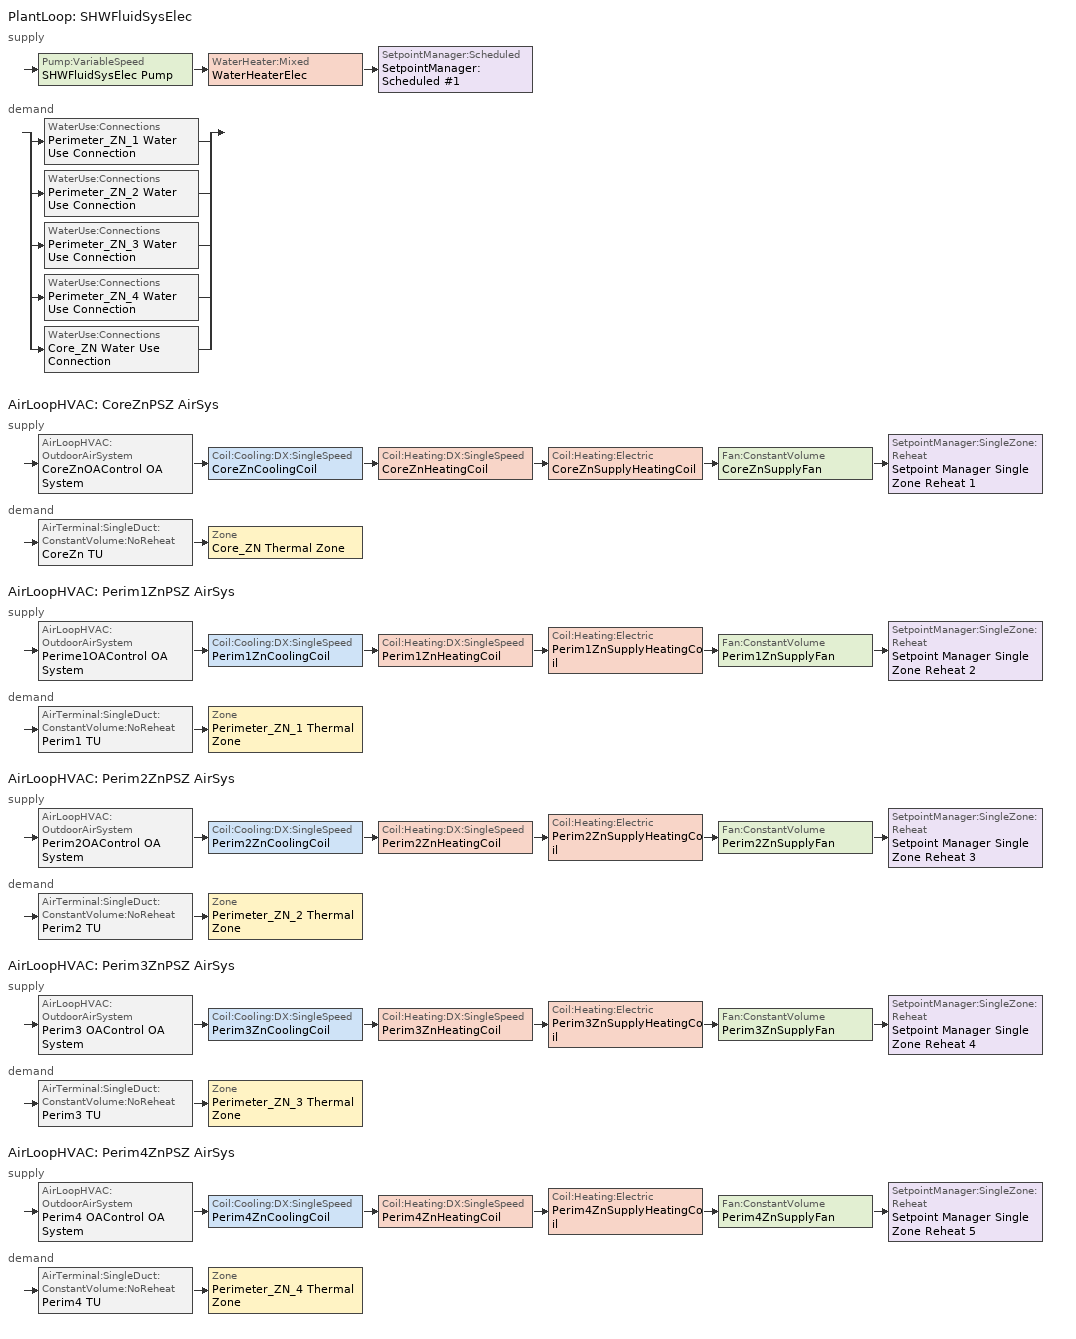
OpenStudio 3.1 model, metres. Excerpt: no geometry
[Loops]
PlantLoop 'SHWFluidSysElec'
 supply: Pump:VariableSpeed 'SHWFluidSysElec Pump' > WaterHeater:Mixed 'WaterHeaterElec' > SetpointManager:Scheduled 'SetpointManager:Scheduled #1'
 demand: split
  | WaterUse:Connections 'Perimeter_ZN_1 Water Use Connection'
  | WaterUse:Connections 'Perimeter_ZN_2 Water Use Connection'
  | WaterUse:Connections 'Perimeter_ZN_3 Water Use Connection'
  | WaterUse:Connections 'Perimeter_ZN_4 Water Use Connection'
  | WaterUse:Connections 'Core_ZN Water Use Connection'
AirLoopHVAC 'CoreZnPSZ AirSys'
 supply: AirLoopHVAC:OutdoorAirSystem 'CoreZnOAControl OA System' > Coil:Cooling:DX:SingleSpeed 'CoreZnCoolingCoil' > Coil:Heating:DX:SingleSpeed 'CoreZnHeatingCoil' > Coil:Heating:Electric 'CoreZnSupplyHeatingCoil' > Fan:ConstantVolume 'CoreZnSupplyFan' > SetpointManager:SingleZone:Reheat 'Setpoint Manager Single Zone Reheat 1'
 demand: AirTerminal:SingleDuct:ConstantVolume:NoReheat 'CoreZn TU' > Zone 'Core_ZN Thermal Zone'
AirLoopHVAC 'Perim1ZnPSZ AirSys'
 supply: AirLoopHVAC:OutdoorAirSystem 'Perime1OAControl OA System' > Coil:Cooling:DX:SingleSpeed 'Perim1ZnCoolingCoil' > Coil:Heating:DX:SingleSpeed 'Perim1ZnHeatingCoil' > Coil:Heating:Electric 'Perim1ZnSupplyHeatingCoil' > Fan:ConstantVolume 'Perim1ZnSupplyFan' > SetpointManager:SingleZone:Reheat 'Setpoint Manager Single Zone Reheat 2'
 demand: AirTerminal:SingleDuct:ConstantVolume:NoReheat 'Perim1 TU' > Zone 'Perimeter_ZN_1 Thermal Zone'
AirLoopHVAC 'Perim2ZnPSZ AirSys'
 supply: AirLoopHVAC:OutdoorAirSystem 'Perim2OAControl OA System' > Coil:Cooling:DX:SingleSpeed 'Perim2ZnCoolingCoil' > Coil:Heating:DX:SingleSpeed 'Perim2ZnHeatingCoil' > Coil:Heating:Electric 'Perim2ZnSupplyHeatingCoil' > Fan:ConstantVolume 'Perim2ZnSupplyFan' > SetpointManager:SingleZone:Reheat 'Setpoint Manager Single Zone Reheat 3'
 demand: AirTerminal:SingleDuct:ConstantVolume:NoReheat 'Perim2 TU' > Zone 'Perimeter_ZN_2 Thermal Zone'
AirLoopHVAC 'Perim3ZnPSZ AirSys'
 supply: AirLoopHVAC:OutdoorAirSystem 'Perim3 OAControl OA System' > Coil:Cooling:DX:SingleSpeed 'Perim3ZnCoolingCoil' > Coil:Heating:DX:SingleSpeed 'Perim3ZnHeatingCoil' > Coil:Heating:Electric 'Perim3ZnSupplyHeatingCoil' > Fan:ConstantVolume 'Perim3ZnSupplyFan' > SetpointManager:SingleZone:Reheat 'Setpoint Manager Single Zone Reheat 4'
 demand: AirTerminal:SingleDuct:ConstantVolume:NoReheat 'Perim3 TU' > Zone 'Perimeter_ZN_3 Thermal Zone'
AirLoopHVAC 'Perim4ZnPSZ AirSys'
 supply: AirLoopHVAC:OutdoorAirSystem 'Perim4 OAControl OA System' > Coil:Cooling:DX:SingleSpeed 'Perim4ZnCoolingCoil' > Coil:Heating:DX:SingleSpeed 'Perim4ZnHeatingCoil' > Coil:Heating:Electric 'Perim4ZnSupplyHeatingCoil' > Fan:ConstantVolume 'Perim4ZnSupplyFan' > SetpointManager:SingleZone:Reheat 'Setpoint Manager Single Zone Reheat 5'
 demand: AirTerminal:SingleDuct:ConstantVolume:NoReheat 'Perim4 TU' > Zone 'Perimeter_ZN_4 Thermal Zone'
[Sizing:Zone] Zone Cooling Design Supply Air Temperature Input Method=TemperatureDifference; Zone Cooling Design Supply Air Temperature {C}=14; Zone Cooling Design Supply Air Temperature Difference {deltaC}=11.1111; Zone Heating Design Supply Air Temperature Input Method=TemperatureDifference; Zone Heating Design Supply Air Temperature {C}=40; Zone Heating Design Supply Air Temperature Difference {deltaC}=13.8889; Zone Cooling Design Supply Air Humidity Ratio {kg-H2O/kg-air}=0.0085; Zone Heating Design Supply Air Humidity Ratio {kg-H2O/kg-air}=0.008; Zone Heating Sizing Factor=1; Zone Cooling Sizing Factor=1; Cooling Design Air Flow Method=DesignDay; Cooling Minimum Air Flow per Zone Floor Area {m3/s-m2}=0; Cooling Minimum Air Flow {m3/s}=0; Cooling Minimum Air Flow Fraction=0; Heating Design Air Flow Method=DesignDay; Heating Maximum Air Flow per Zone Floor Area {m3/s-m2}=0; Heating Maximum Air Flow {m3/s}=0; Heating Maximum Air Flow Fraction=0; Account for Dedicated Outdoor Air System=No; Dedicated Outdoor Air System Control Strategy=NeutralSupplyAir; Dedicated Outdoor Air Low Setpoint Temperature for Design {C}=autosize; Dedicated Outdoor Air High Setpoint Temperature for Design {C}=autosize
Core_ZN Thermal Zone; Perimeter_ZN_1 Thermal Zone; Perimeter_ZN_2 Thermal Zone; Perimeter_ZN_3 Thermal Zone; Perimeter_ZN_4 Thermal Zone
[Zone equipment]
Core_ZN Thermal Zone: CoreZn TU
Perimeter_ZN_1 Thermal Zone: Perim1 TU
Perimeter_ZN_2 Thermal Zone: Perim2 TU
Perimeter_ZN_3 Thermal Zone: Perim3 TU
Perimeter_ZN_4 Thermal Zone: Perim4 TU
[PlantLoop]
SHWFluidSysElec: Glycol Concentration=0; Plant Loop Volume {m3}=Autocalculate; Load Distribution Scheme=Optimal
[Sizing:Plant]
SHWFluidSysElec: Loop Type=Heating; Design Loop Exit Temperature {C}=57.2222; Loop Design Temperature Difference {deltaC}=44.4444; Sizing Option=NonCoincident; Zone Timesteps in Averaging Window=1; Coincident Sizing Factor Mode=None
[WaterHeater:Mixed]
WaterHeaterElec: Tank Volume {m3}=0.113562; Setpoint Temperature Schedule=WaterHeaterElec Setpoint Temp; Deadband Temperature Difference {deltaC}=2; Maximum Temperature Limit {C}=82.22; Heater Control Type=Cycle; Heater Maximum Capacity {W}=8741.4; Heater Fuel Type=Electricity; Heater Thermal Efficiency=0.99; Off Cycle Parasitic Fuel Consumption Rate {W}=0; Off Cycle Parasitic Heat Fraction to Tank=0.8; On Cycle Parasitic Fuel Consumption Rate {W}=0; Ambient Temperature Indicator=Schedule; Ambient Temperature Schedule=WaterHeaterElec Ambient Temperature; Off Cycle Loss Coefficient to Ambient Temperature {W/K}=0.69984; On Cycle Loss Coefficient to Ambient Temperature {W/K}=0.69984; Use Side Effectiveness=1; Source Side Effectiveness=1; Use Side Design Flow Rate {m3/s}=autosize; Source Side Design Flow Rate {m3/s}=autosize; Indirect Water Heating Recovery Time {hr}=1.5; Source Side Flow Control Mode=IndirectHeatPrimarySetpoint
[Pump:VariableSpeed]
SHWFluidSysElec Pump: Rated Pump Head {Pa}=0; Pump Control Type=Intermittent; Skin Loss Radiative Fraction=0.5; Design Power Sizing Method=PowerPerFlowPerPressure; Design Electric Power per Unit Flow Rate {W/(m3/s)}=348701.1; Design Shaft Power per Unit Flow Rate per Unit Head {W-s/m3-Pa}=1.28205; Design Minimum Flow Rate Fraction=0
[SetpointManager:Scheduled]
SetpointManager:Scheduled #1: Control Variable=Temperature; Schedule=SHWFluidSysElec Supply Temp Schedule; Setpoint Node or NodeList=SHWFluidSysElec Supply Mixer Outlet Node
[WaterUse:Connections] Drain Water Heat Exchanger Type=None; Drain Water Heat Exchanger Destination=Plant
Name | Water Use Equipment Name 1
Perimeter_ZN_1 Water Use Connection | Perimeter_ZN_1 Water Use Equipment
Perimeter_ZN_2 Water Use Connection | Perimeter_ZN_2 Water Use Equipment
Perimeter_ZN_3 Water Use Connection | Perimeter_ZN_3 Water Use Equipment
Perimeter_ZN_4 Water Use Connection | Perimeter_ZN_4 Water Use Equipment
Core_ZN Water Use Connection | Core_ZN Water Use Equipment
[WaterUse:Equipment:Definition]
Name | Peak Flow Rate {m3/s} | Target Temperature Schedule
Perimeter_ZN_1 Water Use Definition | 1.15565e-06 | Perimeter_ZN_1 Target SHW Temp
Perimeter_ZN_2 Water Use Definition | 6.85549e-07 | Perimeter_ZN_2 Target SHW Temp
Perimeter_ZN_3 Water Use Definition | 1.15565e-06 | Perimeter_ZN_3 Target SHW Temp
Perimeter_ZN_4 Water Use Definition | 6.85549e-07 | Perimeter_ZN_4 Target SHW Temp
Core_ZN Water Use Definition | 1.52448e-06 | Core_ZN Target SHW Temp
[WaterUse:Equipment] Flow Rate Fraction Schedule=OfficeServiceHotWater
Name | Water Use Equipment Definition
Perimeter_ZN_1 Water Use Equipment | Perimeter_ZN_1 Water Use Definition
Perimeter_ZN_2 Water Use Equipment | Perimeter_ZN_2 Water Use Definition
Perimeter_ZN_3 Water Use Equipment | Perimeter_ZN_3 Water Use Definition
Perimeter_ZN_4 Water Use Equipment | Perimeter_ZN_4 Water Use Definition
Core_ZN Water Use Equipment | Core_ZN Water Use Definition
[AirLoopHVAC] Availability Schedule=OfficeHVACAvail; Design Return Air Flow Fraction of Supply Air Flow=1
Name | Design Supply Air Flow Rate {m3/s}
CoreZnPSZ AirSys | 0.516787
Perim1ZnPSZ AirSys | 0.5048
Perim2ZnPSZ AirSys | 0.293853
Perim3ZnPSZ AirSys | 0.426805
Perim4ZnPSZ AirSys | 0.334139
[Sizing:System] Type of Load to Size On=Sensible; Design Outdoor Air Flow Rate {m3/s}=Autosize; Central Heating Maximum System Air Flow Ratio=1; Preheat Design Temperature {C}=5.68434e-14; Preheat Design Humidity Ratio {kg-H2O/kg-Air}=0; Precool Design Temperature {C}=5.68434e-14; Precool Design Humidity Ratio {kg-H2O/kg-Air}=0; Central Cooling Design Supply Air Temperature {C}=12.7778; Central Heating Design Supply Air Temperature {C}=35; Sizing Option=NonCoincident; 100% Outdoor Air in Cooling=No; 100% Outdoor Air in Heating=No; Central Cooling Design Supply Air Humidity Ratio {kg-H2O/kg-Air}=0.0085; Central Heating Design Supply Air Humidity Ratio {kg-H2O/kg-Air}=0.008; Cooling Design Air Flow Method=DesignDay; Cooling Design Air Flow Rate {m3/s}=0; Heating Design Air Flow Method=DesignDay; Heating Design Air Flow Rate {m3/s}=0; System Outdoor Air Method=ZoneSum; Zone Maximum Outdoor Air Fraction=1; Cooling Supply Air Flow Rate Per Floor Area {m3/s-m2}=0.00996765; Cooling Fraction of Autosized Cooling Supply Air Flow Rate=1; Cooling Supply Air Flow Rate Per Unit Cooling Capacity {m3/s-W}=3.94755e-05; Heating Supply Air Flow Rate Per Floor Area {m3/s-m2}=0.00996765; Heating Fraction of Autosized Heating Supply Air Flow Rate=1; Heating Fraction of Autosized Cooling Supply Air Flow Rate=1; Heating Supply Air Flow Rate Per Unit Heating Capacity {m3/s-W}=3.15882e-05; Cooling Design Capacity Method=CoolingDesignCapacity; Cooling Design Capacity {W}=autosize; Cooling Design Capacity Per Floor Area {W/m2}=234.7; Fraction of Autosized Cooling Design Capacity=1; Heating Design Capacity Method=HeatingDesignCapacity; Heating Design Capacity {W}=autosize; Heating Design Capacity Per Floor Area {W/m2}=157; Fraction of Autosized Heating Design Capacity=1; Central Cooling Capacity Control Method=OnOff
CoreZnPSZ AirSys; Perim1ZnPSZ AirSys; Perim2ZnPSZ AirSys; Perim3ZnPSZ AirSys; Perim4ZnPSZ AirSys
[Fan:ConstantVolume] Availability Schedule=Always On Discrete; Fan Total Efficiency=0.55575; Pressure Rise {Pa}=876.534; Motor Efficiency=0.855; Motor In Airstream Fraction=1
Name | Maximum Flow Rate {m3/s}
CoreZnSupplyFan | 0.516787
Perim1ZnSupplyFan | 0.5048
Perim2ZnSupplyFan | 0.293853
Perim3ZnSupplyFan | 0.426805
Perim4ZnSupplyFan | 0.334139
[Coil:Heating:Electric]
Name | Availability Schedule | Nominal Capacity {W}
CoreZnSupplyHeatingCoil | CoreZnSupplyHeatingCoil AvailSch | 8465.42
Perim1ZnSupplyHeatingCoil | Perim1ZnSupplyHeatingCoil AvailSch | 7504.91
Perim2ZnSupplyHeatingCoil | Perim2ZnSupplyHeatingCoil AvailSch | 4386.48
Perim3ZnSupplyHeatingCoil | Perim3ZnSupplyHeatingCoil AvailSch | 6767.39
Perim4ZnSupplyHeatingCoil | Perim4ZnSupplyHeatingCoil AvailSch | 4764.46
[Coil:Heating:DX:SingleSpeed] Availability Schedule=Always On Discrete; Rated COP {W/W}=3.52162; Rated Supply Fan Power Per Volume Flow Rate {W/(m3/s)}=773.3; Total Heating Capacity Function of Temperature Curve=CoilHtgHPQRatio_fToadbSI; Total Heating Capacity Function of Flow Fraction Curve=CoilHtgHPQRatio_fCFMRatio; Energy Input Ratio Function of Temperature Curve=CoilHtgHPEIRRatio_fToadbSI; Energy Input Ratio Function of Flow Fraction Curve=CoilHtgHPEIRRatio_fCFMRatio; Part Load Fraction Correlation Curve=CoilHtgHPEIRRatio_fQFrac; Minimum Outdoor Dry-Bulb Temperature for Compressor Operation {C}=-8.33333; Maximum Outdoor Dry-Bulb Temperature for Defrost Operation {C}=4.44444; Maximum Outdoor Dry-Bulb Temperature for Crankcase Heater Operation {C}=10; Defrost Strategy=ReverseCycle; Defrost Control=Timed; Defrost Time Period Fraction=0.058333; Resistive Defrost Heater Capacity {W}=2000
Name | Rated Total Heating Capacity {W} | Rated Air Flow Rate {m3/s} | Defrost Energy Input Ratio Function of Temperature Curve | Crankcase Heater Capacity {W}
CoreZnHeatingCoil | 9492.1 | 0.516787 | CoreZnHeatingCoil Defrost Curve | 25.8688
Perim1ZnHeatingCoil | 10007.9 | 0.5048 | Perim1ZnHeatingCoil Defrost Curve | 27.2745
Perim2ZnHeatingCoil | 5547.54 | 0.293853 | Perim2ZnHeatingCoil Defrost Curve | 15.1187
Perim3ZnHeatingCoil | 9499.08 | 0.426805 | Perim3ZnHeatingCoil Defrost Curve | 25.8878
Perim4ZnHeatingCoil | 6727.24 | 0.334139 | Perim4ZnHeatingCoil Defrost Curve | 18.3338
[Coil:Cooling:DX:SingleSpeed] Availability Schedule=Always On Discrete; Rated Sensible Heat Ratio=autosize; Rated COP {W/W}=4.07563; Rated Evaporator Fan Power Per Volume Flow Rate {W/(m3/s)}=773.3; Total Cooling Capacity Function of Temperature Curve=CoilClgDXQRatio_fTwbToadbSI; Total Cooling Capacity Function of Flow Fraction Curve=CoilClgDXSnglQRatio_fCFMRatio; Energy Input Ratio Function of Flow Fraction Curve=CoilClgDXSnglEIRRatio_fCFMRatio; Part Load Fraction Correlation Curve=CoilClgDXSEEREIRRatio_fQFrac; Minimum Outdoor Dry-Bulb Temperature for Compressor Operation {C}=-25; Condenser Type=AirCooled; Evaporative Condenser Effectiveness=0; Evaporative Condenser Air Flow Rate {m3/s}=Autosize; Evaporative Condenser Pump Rated Power Consumption {W}=Autosize; Crankcase Heater Capacity {W}=0; Maximum Outdoor Dry-Bulb Temperature for Crankcase Heater Operation {C}=0; Basin Heater Capacity {W/K}=0; Basin Heater Setpoint Temperature {C}=10
Name | Rated Total Cooling Capacity {W} | Rated Air Flow Rate {m3/s} | Energy Input Ratio Function of Temperature Curve
CoreZnCoolingCoil | 9492.1 | 0.516787 | CoilClgDXSEEREIR_fTwbToadbSI
Perim1ZnCoolingCoil | 10007.9 | 0.5048 | CoilClgDXSEEREIR_fTwbToadbSI-2
Perim2ZnCoolingCoil | 5547.54 | 0.293853 | CoilClgDXSEEREIR_fTwbToadbSI-3
Perim3ZnCoolingCoil | 9499.08 | 0.426805 | CoilClgDXSEEREIR_fTwbToadbSI-4
Perim4ZnCoolingCoil | 6727.24 | 0.334139 | CoilClgDXSEEREIR_fTwbToadbSI-5
[Controller:OutdoorAir] Minimum Outdoor Air Flow Rate {m3/s}=0; Maximum Outdoor Air Flow Rate {m3/s}=Autosize; Economizer Control Type=NoEconomizer; Economizer Control Action Type=ModulateFlow; Economizer Maximum Limit Enthalpy {J/kg}=64000; Lockout Type=NoLockout; Minimum Limit Type=FixedMinimum; High Humidity Control=No; Heat Recovery Bypass Control Type=BypassWhenWithinEconomizerLimits
Name | Minimum Outdoor Air Schedule | Controller Mechanical Ventilation
CoreZnOAControl | CoreZnOAControl Schedule | CoreZnOAControl Mech Vent Controller
Perime1OAControl | Perime1OAControl Schedule | Perime1OAControl Mech Vent Controller
Perim2OAControl | Perim2OAControl Schedule | Perim2OAControl Mech Vent Controller
Perim3 OAControl | Perim3 OAControl Schedule | Perim3 OAControl Mech Vent Controller
Perim4 OAControl | Perim4 OAControl Schedule | Perim4 OAControl Mech Vent Controller
[Controller:MechanicalVentilation] Availability Schedule=Always On Discrete; System Outdoor Air Method=ZoneSum
CoreZnOAControl Mech Vent Controller; Perime1OAControl Mech Vent Controller; Perim2OAControl Mech Vent Controller; Perim3 OAControl Mech Vent Controller; Perim4 OAControl Mech Vent Controller
[AirLoopHVAC:OutdoorAirSystem]
Name | Controller
CoreZnOAControl OA System | CoreZnOAControl
Perime1OAControl OA System | Perime1OAControl
Perim2OAControl OA System | Perim2OAControl
Perim3 OAControl OA System | Perim3 OAControl
Perim4 OAControl OA System | Perim4 OAControl
[SetpointManager:SingleZone:Reheat] Minimum Supply Air Temperature {C}=-99; Maximum Supply Air Temperature {C}=99
Name | Control Zone | Setpoint Node or NodeList
Setpoint Manager Single Zone Reheat 1 | Core_ZN Thermal Zone | CoreZnSupplyFan Outlet Node
Setpoint Manager Single Zone Reheat 2 | Perimeter_ZN_1 Thermal Zone | Perim1ZnSupplyFan Outlet Node
Setpoint Manager Single Zone Reheat 3 | Perimeter_ZN_2 Thermal Zone | Perim2ZnSupplyFan Outlet Node
Setpoint Manager Single Zone Reheat 4 | Perimeter_ZN_3 Thermal Zone | Perim3ZnSupplyFan Outlet Node
Setpoint Manager Single Zone Reheat 5 | Perimeter_ZN_4 Thermal Zone | Perim4ZnSupplyFan Outlet Node
[AirTerminal:SingleDuct:ConstantVolume:NoReheat] Availability Schedule=Always On Discrete
Name | Maximum Air Flow Rate {m3/s}
CoreZn TU | 0.516787
Perim1 TU | 0.5048
Perim2 TU | 0.293853
Perim3 TU | 0.426805
Perim4 TU | 0.334139
[Curve:Biquadratic]
Name | Coefficient1 Constant | Coefficient2 x | Coefficient3 x**2 | Coefficient4 y | Coefficient5 y**2 | Coefficient6 x*y | Minimum Value of x | Maximum Value of x | Minimum Value of y | Maximum Value of y | Minimum Curve Output | Maximum Curve Output
CoilClgDXQRatio_fTwbToadbSI | 0.86779 | 0.014245 | 0.000554 | -0.007569 | 3.2e-05 | -0.000191 | 13.89 | 25 | 23.89 | 46.11 | 0.77 | 1.29
CoreZnHeatingCoil Defrost Curve; Perim1ZnHeatingCoil Defrost Curve; Perim2ZnHeatingCoil Defrost Curve; Perim3ZnHeatingCoil Defrost Curve; Perim4ZnHeatingCoil Defrost Curve | 1 | 0 | 0 | 0 | 0 | 0 | 0 | 1 | 0 | 1
[Curve:Cubic]
Name | Coefficient1 Constant | Coefficient2 x | Coefficient3 x**2 | Coefficient4 x**3 | Minimum Value of x | Maximum Value of x | Minimum Curve Output | Maximum Curve Output
CoilClgDXSEEREIRRatio_fQFrac | 1 | 0 | 0 | 0 | 0.7 | 1 | 1 | 1
CoilHtgHPQRatio_fToadbSI | 0.729009 | 0.031928 | 0.000136 | -9e-06 | 0 | 10 | 0.17 | 1.05
CoilHtgHPEIRRatio_fToadbSI | 1.21829 | -0.036117 | 0.00142 | -2.7e-05 | 0 | 10 | 0.97 | 3.18
[Curve:Quadratic] Minimum Value of x=0
Name | Coefficient1 Constant | Coefficient2 x | Coefficient3 x**2 | Maximum Value of x | Minimum Curve Output | Maximum Curve Output
CoilClgDXSnglQRatio_fCFMRatio | 0.8 | 0.2 | 0 | 100 | 0.8
CoilClgDXSnglEIRRatio_fCFMRatio | 1.156 | -0.1816 | 0.0256 | 100
CoilHtgHPQRatio_fCFMRatio | 0.84 | 0.16 | 0 | 100 | 0.84
CoilHtgHPEIRRatio_fQFrac | 0.85 | 0.15 | 0 | 1 | 0.85 | 1
CoilHtgHPEIRRatio_fCFMRatio | 1.3824 | -0.4336 | 0.0512 | 1
[Table:MultiVariableLookup]
CoilClgDXSEEREIR_fTwbToadbSI; CoilClgDXSEEREIR_fTwbToadbSI-2; CoilClgDXSEEREIR_fTwbToadbSI-3; CoilClgDXSEEREIR_fTwbToadbSI-4; CoilClgDXSEEREIR_fTwbToadbSI-5: EvaluateCurveToLimits, BiQuadratic, 1, Temperature, Temperature, Dimensionless, 2, 19.44, 35, 1, 19.44, 27.78, 0.78414, 19.44, 43.33, 1.21791, 13.89, 35, 1.16301, 13.89, 27.78, 0.916875, 13.89, 43.33, 1.41138, 25, 35, 0.884805, 25, 27.78, 0.690413, 25, 43.33, 1.08116
[Schedule:Day]
OnDay; AllOnHVACAvailDay; CoreZnOAControl Schedule Week 1 Summer; CoreZnOAControl Schedule Week 1 Winter; Perime1OAControl Schedule Week 1 Summer; Perime1OAControl Schedule Week 1 Winter; Perim2OAControl Schedule Week 1 Summer; Perim2OAControl Schedule Week 1 Winter; Perim3 OAControl Schedule Week 1 Summer; Perim3 OAControl Schedule Week 1 Winter; Perim4 OAControl Schedule Week 1 Summer; Perim4 OAControl Schedule Week 1 Winter: 1, 0, 1, 2, 0, 1, 3, 0, 1, 4, 0, 1, 5, 0, 1, 6, 0, 1, 7, 0, 1, 8, 0, 1, 9, 0, 1, 10, 0, 1, 11, 0, 1, 12, 0, 1, 13, 0, 1, 14, 0, 1, 15, 0, 1, 16, 0, 1, 17, 0, 1, 18, 0, 1, 19, 0, 1, 20, 0, 1, 21, 0, 1, 22, 0, 1, 23, 0, 1, 24, 0, 1
OffDay; OfficeHVACAvailSun; CoreZnOAControl Schedule Week 1 Sunday; CoreZnOAControl Schedule Week 1 Holiday; CoreZnOAControl Schedule Week 1 Custom 1; CoreZnOAControl Schedule Week 1 Custom 2; Perime1OAControl Schedule Week 1 Sunday; Perime1OAControl Schedule Week 1 Holiday; Perime1OAControl Schedule Week 1 Custom 1; Perime1OAControl Schedule Week 1 Custom 2; Perim2OAControl Schedule Week 1 Sunday; Perim2OAControl Schedule Week 1 Holiday; Perim2OAControl Schedule Week 1 Custom 1; Perim2OAControl Schedule Week 1 Custom 2; Perim3 OAControl Schedule Week 1 Sunday; Perim3 OAControl Schedule Week 1 Holiday; Perim3 OAControl Schedule Week 1 Custom 1; Perim3 OAControl Schedule Week 1 Custom 2; Perim4 OAControl Schedule Week 1 Sunday; Perim4 OAControl Schedule Week 1 Holiday; Perim4 OAControl Schedule Week 1 Custom 1; Perim4 OAControl Schedule Week 1 Custom 2: 1, 0, 0, 2, 0, 0, 3, 0, 0, 4, 0, 0, 5, 0, 0, 6, 0, 0, 7, 0, 0, 8, 0, 0, 9, 0, 0, 10, 0, 0, 11, 0, 0, 12, 0, 0, 13, 0, 0, 14, 0, 0, 15, 0, 0, 16, 0, 0, 17, 0, 0, 18, 0, 0, 19, 0, 0, 20, 0, 0, 21, 0, 0, 22, 0, 0, 23, 0, 0, 24, 0, 0
OfficeServiceHotWaterSun: 1, 0, 0.04, 2, 0, 0.04, 3, 0, 0.04, 4, 0, 0.04, 5, 0, 0.04, 6, 0, 0.07, 7, 0, 0.04, 8, 0, 0.04, 9, 0, 0.04, 10, 0, 0.04, 11, 0, 0.04, 12, 0, 0.06, 13, 0, 0.06, 14, 0, 0.09, 15, 0, 0.06, 16, 0, 0.04, 17, 0, 0.04, 18, 0, 0.04, 19, 0, 0.04, 20, 0, 0.04, 21, 0, 0.04, 22, 0, 0.07, 23, 0, 0.04, 24, 0, 0.04
OfficeServiceHotWaterWD: 1, 0, 0.05, 2, 0, 0.05, 3, 0, 0.05, 4, 0, 0.05, 5, 0, 0.05, 6, 0, 0.08, 7, 0, 0.07, 8, 0, 0.19, 9, 0, 0.35, 10, 0, 0.38, 11, 0, 0.39, 12, 0, 0.47, 13, 0, 0.57, 14, 0, 0.54, 15, 0, 0.34, 16, 0, 0.33, 17, 0, 0.44, 18, 0, 0.26, 19, 0, 0.21, 20, 0, 0.15, 21, 0, 0.17, 22, 0, 0.08, 23, 0, 0.05, 24, 0, 0.05
OfficeServiceHotWaterSat: 1, 0, 0.05, 2, 0, 0.05, 3, 0, 0.05, 4, 0, 0.05, 5, 0, 0.05, 6, 0, 0.08, 7, 0, 0.07, 8, 0, 0.11, 9, 0, 0.15, 10, 0, 0.21, 11, 0, 0.19, 12, 0, 0.23, 13, 0, 0.2, 14, 0, 0.19, 15, 0, 0.15, 16, 0, 0.12, 17, 0, 0.14, 18, 0, 0.07, 19, 0, 0.07, 20, 0, 0.07, 21, 0, 0.07, 22, 0, 0.09, 23, 0, 0.05, 24, 0, 0.05
OfficeHVACAvailWD; CoreZnOAControl Schedule Week 1 Monday; CoreZnOAControl Schedule Week 1 Tuesday; CoreZnOAControl Schedule Week 1 Wednesday; CoreZnOAControl Schedule Week 1 Thursday; CoreZnOAControl Schedule Week 1 Friday; Perime1OAControl Schedule Week 1 Monday; Perime1OAControl Schedule Week 1 Tuesday; Perime1OAControl Schedule Week 1 Wednesday; Perime1OAControl Schedule Week 1 Thursday; Perime1OAControl Schedule Week 1 Friday; Perim2OAControl Schedule Week 1 Monday; Perim2OAControl Schedule Week 1 Tuesday; Perim2OAControl Schedule Week 1 Wednesday; Perim2OAControl Schedule Week 1 Thursday; Perim2OAControl Schedule Week 1 Friday; Perim3 OAControl Schedule Week 1 Monday; Perim3 OAControl Schedule Week 1 Tuesday; Perim3 OAControl Schedule Week 1 Wednesday; Perim3 OAControl Schedule Week 1 Thursday; Perim3 OAControl Schedule Week 1 Friday; Perim4 OAControl Schedule Week 1 Monday; Perim4 OAControl Schedule Week 1 Tuesday; Perim4 OAControl Schedule Week 1 Wednesday; Perim4 OAControl Schedule Week 1 Thursday; Perim4 OAControl Schedule Week 1 Friday: 1, 0, 0, 2, 0, 0, 3, 0, 0, 4, 0, 0, 5, 0, 0, 6, 0, 1, 7, 0, 1, 8, 0, 1, 9, 0, 1, 10, 0, 1, 11, 0, 1, 12, 0, 1, 13, 0, 1, 14, 0, 1, 15, 0, 1, 16, 0, 1, 17, 0, 1, 18, 0, 1, 19, 0, 1, 20, 0, 1, 21, 0, 1, 22, 0, 1, 23, 0, 1, 24, 0, 1
OfficeHVACAvailSat; CoreZnOAControl Schedule Week 1 Saturday; Perime1OAControl Schedule Week 1 Saturday; Perim2OAControl Schedule Week 1 Saturday; Perim3 OAControl Schedule Week 1 Saturday; Perim4 OAControl Schedule Week 1 Saturday: 1, 0, 0, 2, 0, 0, 3, 0, 0, 4, 0, 0, 5, 0, 0, 6, 0, 1, 7, 0, 1, 8, 0, 1, 9, 0, 1, 10, 0, 1, 11, 0, 1, 12, 0, 1, 13, 0, 1, 14, 0, 1, 15, 0, 1, 16, 0, 1, 17, 0, 1, 18, 0, 1, 19, 0, 1, 20, 0, 0, 21, 0, 0, 22, 0, 0, 23, 0, 0, 24, 0, 0
Schedule:Day #2: 24, 0, 20
Schedule:Day #5; Schedule:Day #6; Schedule:Day #7; Schedule:Day #9; Schedule:Day #11; Schedule:Day #13; Schedule:Day #15: 24, 0, 57.2222
[Schedule:Week]
OfficeServiceHotWaterWk: OfficeServiceHotWaterSun, OfficeServiceHotWaterWD, OfficeServiceHotWaterWD, OfficeServiceHotWaterWD, OfficeServiceHotWaterWD, OfficeServiceHotWaterWD, OfficeServiceHotWaterSat, OfficeServiceHotWaterSun, OnDay, OffDay, OfficeServiceHotWaterSun, OfficeServiceHotWaterSun
OfficeHVACAvailWk: OfficeHVACAvailSun, OfficeHVACAvailWD, OfficeHVACAvailWD, OfficeHVACAvailWD, OfficeHVACAvailWD, OfficeHVACAvailWD, OfficeHVACAvailSat, OfficeHVACAvailSun, AllOnHVACAvailDay, AllOnHVACAvailDay, OfficeHVACAvailSun, OfficeHVACAvailSun
CoreZnOAControl Schedule Week 1: CoreZnOAControl Schedule Week 1 Sunday, CoreZnOAControl Schedule Week 1 Monday, CoreZnOAControl Schedule Week 1 Tuesday, CoreZnOAControl Schedule Week 1 Wednesday, CoreZnOAControl Schedule Week 1 Thursday, CoreZnOAControl Schedule Week 1 Friday, CoreZnOAControl Schedule Week 1 Saturday, CoreZnOAControl Schedule Week 1 Holiday, CoreZnOAControl Schedule Week 1 Summer, CoreZnOAControl Schedule Week 1 Winter, CoreZnOAControl Schedule Week 1 Custom 1, CoreZnOAControl Schedule Week 1 Custom 2
Perime1OAControl Schedule Week 1: Perime1OAControl Schedule Week 1 Sunday, Perime1OAControl Schedule Week 1 Monday, Perime1OAControl Schedule Week 1 Tuesday, Perime1OAControl Schedule Week 1 Wednesday, Perime1OAControl Schedule Week 1 Thursday, Perime1OAControl Schedule Week 1 Friday, Perime1OAControl Schedule Week 1 Saturday, Perime1OAControl Schedule Week 1 Holiday, Perime1OAControl Schedule Week 1 Summer, Perime1OAControl Schedule Week 1 Winter, Perime1OAControl Schedule Week 1 Custom 1, Perime1OAControl Schedule Week 1 Custom 2
Perim2OAControl Schedule Week 1: Perim2OAControl Schedule Week 1 Sunday, Perim2OAControl Schedule Week 1 Monday, Perim2OAControl Schedule Week 1 Tuesday, Perim2OAControl Schedule Week 1 Wednesday, Perim2OAControl Schedule Week 1 Thursday, Perim2OAControl Schedule Week 1 Friday, Perim2OAControl Schedule Week 1 Saturday, Perim2OAControl Schedule Week 1 Holiday, Perim2OAControl Schedule Week 1 Summer, Perim2OAControl Schedule Week 1 Winter, Perim2OAControl Schedule Week 1 Custom 1, Perim2OAControl Schedule Week 1 Custom 2
Perim3 OAControl Schedule Week 1: Perim3 OAControl Schedule Week 1 Sunday, Perim3 OAControl Schedule Week 1 Monday, Perim3 OAControl Schedule Week 1 Tuesday, Perim3 OAControl Schedule Week 1 Wednesday, Perim3 OAControl Schedule Week 1 Thursday, Perim3 OAControl Schedule Week 1 Friday, Perim3 OAControl Schedule Week 1 Saturday, Perim3 OAControl Schedule Week 1 Holiday, Perim3 OAControl Schedule Week 1 Summer, Perim3 OAControl Schedule Week 1 Winter, Perim3 OAControl Schedule Week 1 Custom 1, Perim3 OAControl Schedule Week 1 Custom 2
Perim4 OAControl Schedule Week 1: Perim4 OAControl Schedule Week 1 Sunday, Perim4 OAControl Schedule Week 1 Monday, Perim4 OAControl Schedule Week 1 Tuesday, Perim4 OAControl Schedule Week 1 Wednesday, Perim4 OAControl Schedule Week 1 Thursday, Perim4 OAControl Schedule Week 1 Friday, Perim4 OAControl Schedule Week 1 Saturday, Perim4 OAControl Schedule Week 1 Holiday, Perim4 OAControl Schedule Week 1 Summer, Perim4 OAControl Schedule Week 1 Winter, Perim4 OAControl Schedule Week 1 Custom 1, Perim4 OAControl Schedule Week 1 Custom 2
[Schedule:Year]
OfficeServiceHotWater: 12, 31, OfficeServiceHotWaterWk
OfficeHVACAvail: 12, 31, OfficeHVACAvailWk
CoreZnOAControl Schedule: 12, 31, CoreZnOAControl Schedule Week 1
Perime1OAControl Schedule: 12, 31, Perime1OAControl Schedule Week 1
Perim2OAControl Schedule: 12, 31, Perim2OAControl Schedule Week 1
Perim3 OAControl Schedule: 12, 31, Perim3 OAControl Schedule Week 1
Perim4 OAControl Schedule: 12, 31, Perim4 OAControl Schedule Week 1
[Schedule:Ruleset]
Name | Default Day Schedule
WaterHeaterElec Ambient Temperature | Schedule:Day #2
WaterHeaterElec Setpoint Temp | Schedule:Day #5
SHWFluidSysElec Supply Temp Schedule | Schedule:Day #6
Perimeter_ZN_1 Target SHW Temp | Schedule:Day #7
Perimeter_ZN_2 Target SHW Temp | Schedule:Day #9
Perimeter_ZN_3 Target SHW Temp | Schedule:Day #11
Perimeter_ZN_4 Target SHW Temp | Schedule:Day #13
Core_ZN Target SHW Temp | Schedule:Day #15
[Schedule:Constant] Value=1
Always On Discrete; CoreZnSupplyHeatingCoil AvailSch; Perim1ZnSupplyHeatingCoil AvailSch; Perim2ZnSupplyHeatingCoil AvailSch; Perim3ZnSupplyHeatingCoil AvailSch; Perim4ZnSupplyHeatingCoil AvailSch
